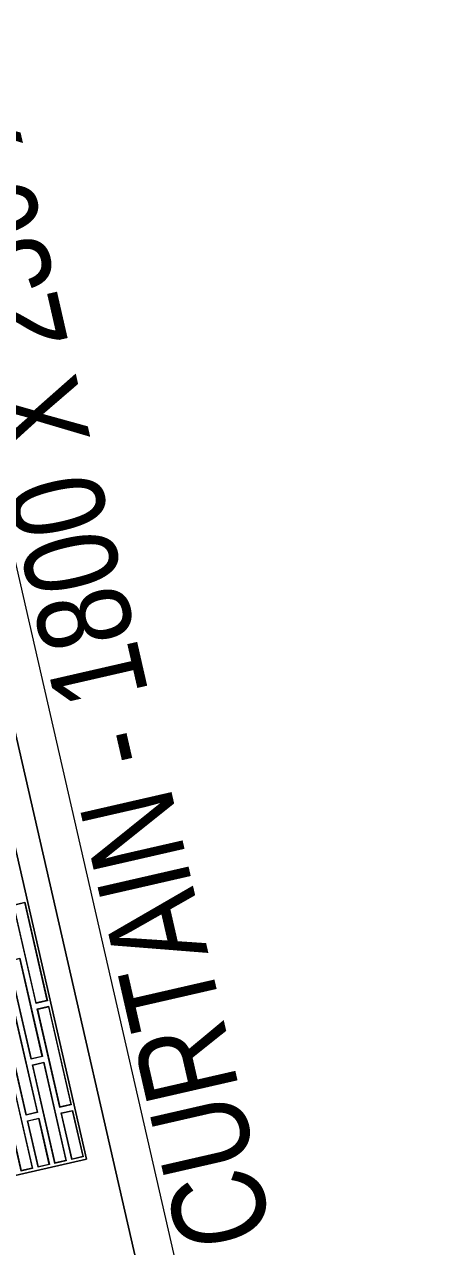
# Model space of a CAD drawing. Header units: millimetres. Extents: x 1667 to 847943, y 724 to 1832625.
# Drawn here: x 653730 to 653925, y 721586 to 722158 of the extents above; entities that cross this region are included whole.
import ezdxf

# ---------------------------------------------------------------- set-up
doc = ezdxf.new("R2010")
doc.units = ezdxf.units.MM
doc.linetypes.add('CENTER', pattern=[2, 1.25, -0.25, 0.25, -0.25])
doc.layers.add('DIMENSION_MOFA', color=66, linetype='CENTER', lineweight=15)
doc.layers.add('GH - KIT EQUIP.', color=2, linetype='Continuous', lineweight=9)
doc.styles.add('1', font='romans.shx')

# ---------------------------------------------------------------- blocks, each defined once
blk = doc.blocks.new('AIR CURTAIN - 1800')
at = {"layer": 'GH - KIT EQUIP.', "color": 177, "lineweight": 15, "true_color": 0x293189, "elevation": 0.05}
blk.add_lwpolyline([(269747.78, 64633.61), (270287.78, 64633.61), (270287.78, 64471.61), (269747.78, 64471.61)], close=True, dxfattribs=at)
at = {"layer": 'GH - KIT EQUIP.', "color": 177, "lineweight": 15, "true_color": 0x293189}
for points in [[(269135.78, 64441.61, 0), (270899.78, 64441.61, 0)], [(270899.78, 64459.61, 0), (269135.78, 64459.61, 0)]]:
    blk.add_polyline3d(points, dxfattribs=at)
for points in [[(270899.78, 64653.61, 0.05), (269135.78, 64653.61, 0.05), (269135.78, 64459.61, 0.05), (270899.78, 64459.61, 0.05)], [(270287.78, 64633.61, 0.05), (269747.78, 64633.61, 0.05), (269747.78, 64471.61, 0.05), (270287.78, 64471.61, 0.05)], [(269749.11, 64502.69, 0), (269796.46, 64502.69, 0), (269796.46, 64497.24, 0), (269749.11, 64497.24, 0)], [(269749.28, 64502.51, 0), (269796.28, 64502.51, 0), (269796.28, 64497.41, 0), (269749.28, 64497.41, 0)], [(269749.11, 64494.59, 0), (269771.46, 64494.59, 0), (269771.46, 64489.14, 0), (269749.11, 64489.14, 0)], [(269749.28, 64494.41, 0), (269771.28, 64494.41, 0), (269771.28, 64489.31, 0), (269749.28, 64489.31, 0)], [(269774.11, 64494.59, 0), (269821.46, 64494.59, 0), (269821.46, 64489.14, 0), (269774.11, 64489.14, 0)], [(269774.28, 64494.41, 0), (269821.28, 64494.41, 0), (269821.28, 64489.31, 0), (269774.28, 64489.31, 0)], [(269749.11, 64486.49, 0), (269796.46, 64486.49, 0), (269796.46, 64481.04, 0), (269749.11, 64481.04, 0)], [(269749.28, 64486.31, 0), (269796.28, 64486.31, 0), (269796.28, 64481.21, 0), (269749.28, 64481.21, 0)], [(269799.11, 64486.49, 0), (269846.46, 64486.49, 0), (269846.46, 64481.04, 0), (269799.11, 64481.04, 0)], [(269799.28, 64486.31, 0), (269846.28, 64486.31, 0), (269846.28, 64481.21, 0), (269799.28, 64481.21, 0)], [(269749.11, 64478.39, 0), (269771.46, 64478.39, 0), (269771.46, 64472.94, 0), (269749.11, 64472.94, 0)], [(269749.28, 64478.21, 0), (269771.28, 64478.21, 0), (269771.28, 64473.11, 0), (269749.28, 64473.11, 0)], [(269774.11, 64478.39, 0), (269821.46, 64478.39, 0), (269821.46, 64472.94, 0), (269774.11, 64472.94, 0)], [(269774.28, 64478.21, 0), (269821.28, 64478.21, 0), (269821.28, 64473.11, 0), (269774.28, 64473.11, 0)], [(269824.11, 64478.39, 0), (269871.46, 64478.39, 0), (269871.46, 64472.94, 0), (269824.11, 64472.94, 0)], [(269824.28, 64478.21, 0), (269871.28, 64478.21, 0), (269871.28, 64473.11, 0), (269824.28, 64473.11, 0)]]:
    blk.add_polyline3d(points, close=True, dxfattribs=at)
at = {"layer": 'GH - KIT EQUIP.', "color": 177, "lineweight": 15, "true_color": 0x293189, "insert": (269486.5, 64393.82), "char_height": 43.6826, "width": 1051.3835, "attachment_point": 7, "style": '1'}
blk.add_mtext('\\pxqc;{\\W0.8;\\fArial|b0|i0|c0|p34;\\C256;AIR CURTAIN - 1800 X 230 X 212MM}', dxfattribs=at)
blk = doc.blocks.new('FURNITURE BOH')
at = {"layer": 'GH - KIT EQUIP.', "ltscale": 0.5, "rotation": 90}
blk.add_blockref('AIR CURTAIN - 1800', (51193.61, -260767.77), dxfattribs=at)
blk = doc.blocks.new('ff')
at = {"color": 1, "rotation": 360}
blk.add_blockref('FURNITURE BOH', (69580.092, -18129.993), dxfattribs=at)

msp = doc.modelspace()

# ---------------------------------------------------------------- block references
at = {"layer": 'DIMENSION_MOFA', "rotation": 12.89632932256583}
msp.add_blockref('ff', (596835.137, 717980.215), dxfattribs=at)

doc.saveas('drawing.dxf')
